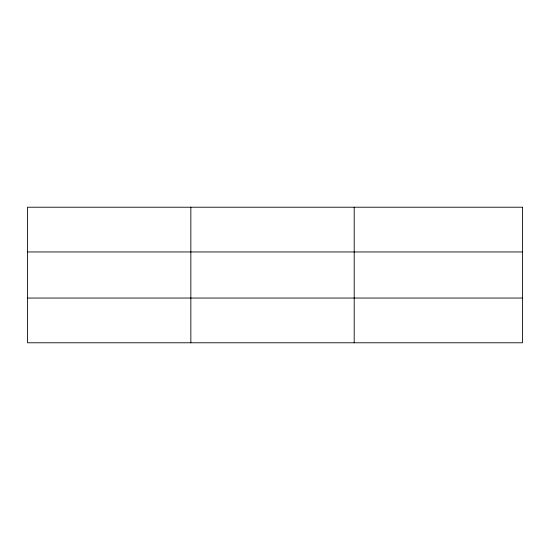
<?xml version="1.0" encoding="UTF-8"?>
<svg xmlns="http://www.w3.org/2000/svg" width="550" height="550" viewBox="0 0 550 550"><rect width="100%" height="100%" fill="white"/><g stroke="black" fill="none" stroke-linecap="round" stroke-linejoin="round"><path stroke-width="0.82" d="M190.85 342.781L190.85 207.219M354.2 342.781L354.2 207.219M27.5 251.955L522.5 251.955M27.5 298.045L522.5 298.045M522.5 207.219L522.5 342.781L27.5 342.781L27.5 207.219L522.5 207.219"/></g></svg>
